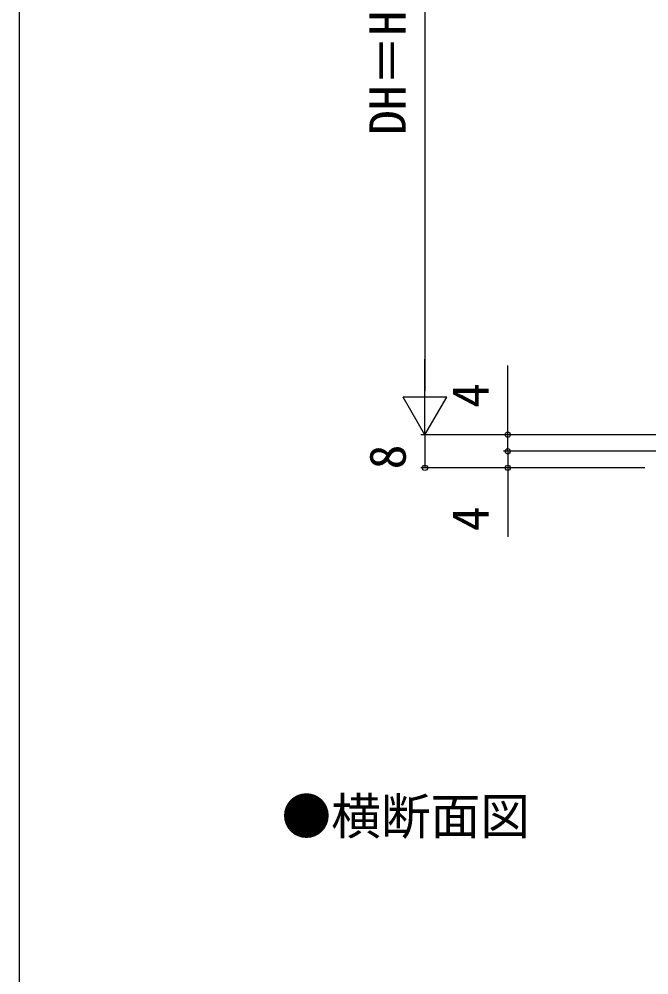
# Model space of a CAD drawing. Units: millimetres, scale not verified. Extents: x -525 to 525, y -783 to 779.
# Drawn here: x -525 to -372.9, y 129.4 to 360.1 of the extents above; entities that cross this region are included whole.
import ezdxf
from ezdxf.enums import TextEntityAlignment as Align

# ---------------------------------------------------------------- set-up
doc = ezdxf.new("R2010")
doc.units = ezdxf.units.MM
doc.header["$LTSCALE"] = 4
for name, color, linetype in [('0-2_USER1', 3, 'Continuous'), ('0-8_YKK_D', 6, 'Continuous'), ('0-9_YKK_ZWAK', 7, 'Continuous')]:
    doc.layers.add(name, color=color, linetype=linetype)
doc.styles.add('ＭＳ ゴシック', font='')
doc.styles.get('ＭＳ ゴシック').set_extended_font_data('MS Gothic')

msp = doc.modelspace()

# ---------------------------------------------------------------- linework, layer by layer
at = {"layer": '0-8_YKK_D'}
for p, q in [((-426.999, 471.445), (-426.999, 270.277)), ((-426.999, 259.777), (-426.999, 277.963)), ((-406.999, 259.773), (-406.999, 276.442)), ((-426.999, 259.777), (-432.249, 268.87)), ((-421.749, 268.87), (-432.249, 268.87)), ((-426.999, 259.777), (-421.749, 268.87)), ((-308.999, 259.777), (-427.999, 259.777)), ((-309.999, 259.777), (-427.999, 259.777)), ((-426.999, 259.777), (-426.999, 251.773)), ((-373.92, 259.773), (-407.999, 259.773)), ((-406.999, 255.773), (-406.999, 259.773)), ((-406.999, 255.773), (-406.999, 258.323)), ((-301.952, 255.773), (-407.999, 255.773)), ((-301.952, 255.773), (-407.999, 255.773)), ((-406.999, 255.773), (-406.999, 251.773)), ((-406.999, 255.773), (-406.999, 253.223)), ((-373.92, 251.773), (-427.999, 251.773)), ((-373.92, 251.773), (-407.999, 251.773)), ((-406.999, 251.773), (-406.999, 235.105))]:
    msp.add_line(p, q, dxfattribs=at)
for centre in [(-406.999, 259.773), (-406.999, 255.773), (-406.999, 255.773), (-426.999, 251.773), (-406.999, 251.773)]:
    msp.add_circle(centre, 0.637, dxfattribs=at)
at = {"layer": '0-9_YKK_ZWAK'}
msp.add_line((-525, 746.6), (-525, -783.4), dxfattribs=at)

# ---------------------------------------------------------------- texts
at = {"layer": '0-2_USER1', "style": 'ＭＳ ゴシック'}
msp.add_text('●横断面図', height=8.798, dxfattribs=at).set_placement((-461.636, 160.66), align=Align.BOTTOM_LEFT)
at = {"layer": '0-8_YKK_D', "style": 'ＭＳ ゴシック'}
for s, p in [('DH＝H-29', (-428.999, 332.099)), ('4', (-408.999, 266.26)), ('8', (-428.999, 251.411)), ('4', (-408.999, 236.492))]:
    msp.add_text(s, height=8.798, rotation=90, dxfattribs=at).set_placement(p, align=Align.BOTTOM_LEFT)

doc.saveas('drawing.dxf')
